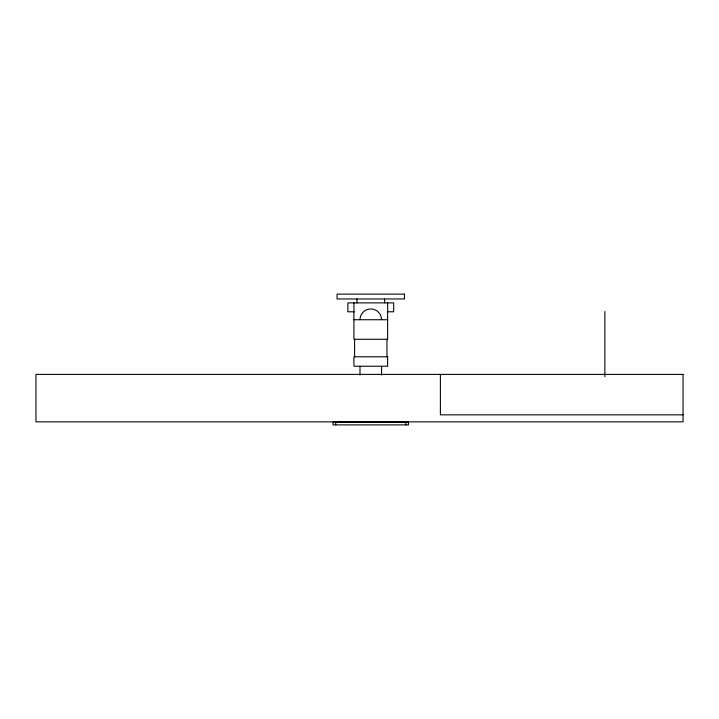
<?xml version="1.0" encoding="UTF-8"?>
<svg xmlns="http://www.w3.org/2000/svg" width="719" height="719" viewBox="0 0 719 719"><rect width="100%" height="100%" fill="white"/><g stroke="black" fill="none" stroke-linecap="round" stroke-linejoin="round"><path stroke-width="1.08" d="M354.314 311.776L347.861 311.776L347.861 302.879L393.688 302.879L393.688 311.776L387.235 311.776M353.928 319.73L387.631 319.73M683.05 414.845L440.388 414.845L440.388 374.401M604.859 311.516L604.859 376.621M405.831 422.188L405.831 424.884M387.631 302.879L387.631 339.278L353.928 339.278L353.928 302.879M386.957 339.278L386.957 356.804M384.584 298.969L384.584 302.879M381.564 366.241L381.564 375.102M359.994 366.241L359.994 375.102M356.957 298.969L356.957 302.879M354.602 339.278L354.602 356.804M335.728 422.188L335.728 424.884M359.994 319.73A10.785 10.785 0 0 1 370.779 308.945A10.785 10.785 0 0 1 381.564 319.73M404.482 294.116L337.076 294.116L337.076 298.969L404.482 298.969L404.482 294.116M387.631 356.804L353.928 356.804L353.928 366.241L387.631 366.241L387.631 356.804M683.05 374.401L35.95 374.401L35.95 421.855L683.05 421.855L683.05 374.401M408.509 422.188L333.041 422.188L333.032 424.884L408.509 424.884L408.527 422.188"/></g></svg>
